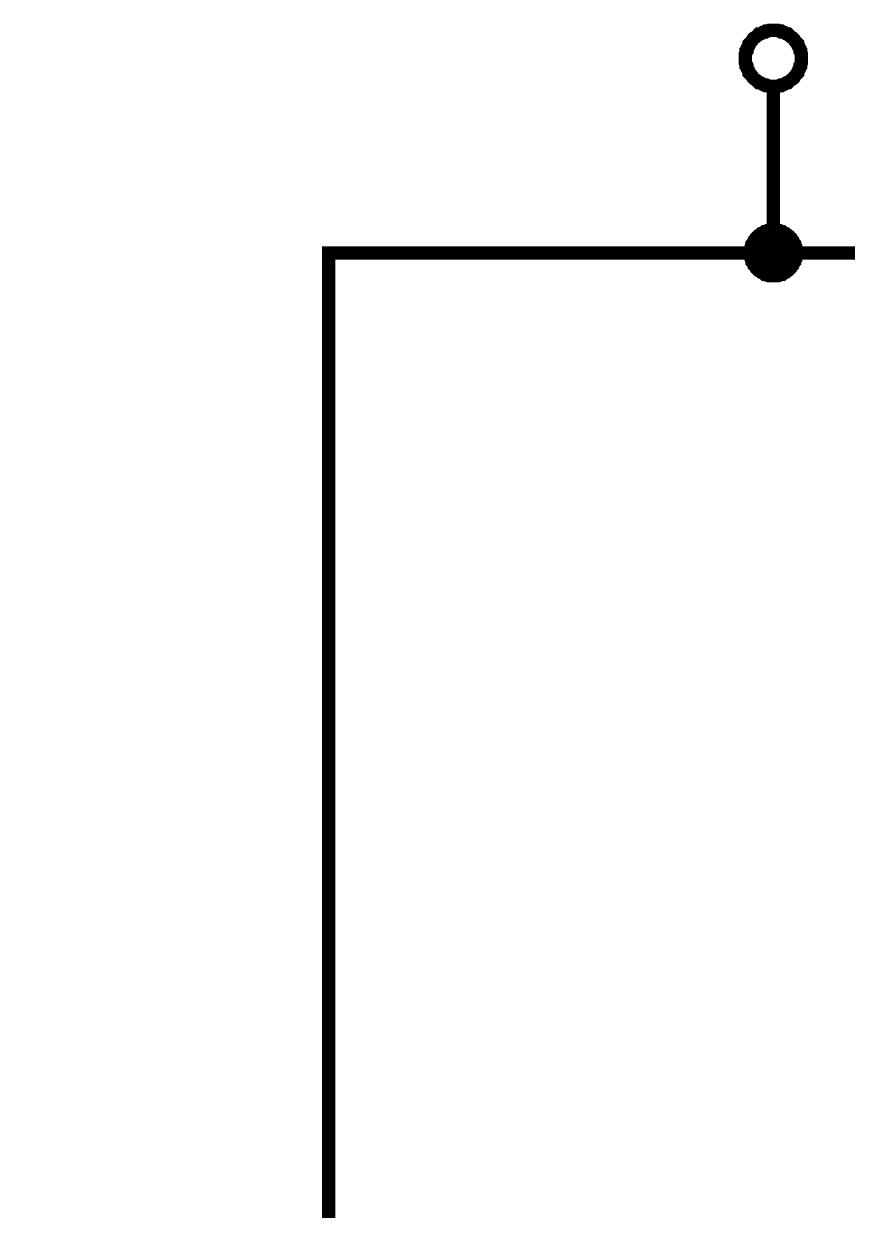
# Model space of a CAD drawing. Header units: millimetres. Extents: x -2024 to 917, y -725 to 13.
# Drawn here: x -1808.32 to -1789.81, y -255.68 to -229.01 of the extents above; entities that cross this region are included whole.
import ezdxf

# ---------------------------------------------------------------- set-up
doc = ezdxf.new("R2010")
doc.units = ezdxf.units.MM

msp = doc.modelspace()

# ---------------------------------------------------------------- linework, layer by layer
at = {"color": 7}
for points, const_width in [([(-1792.101, -229.794), (-1792.101, -229.761), (-1792.101, -229.728), (-1792.101, -229.694), (-1792.084, -229.661), (-1792.084, -229.628), (-1792.067, -229.612), (-1792.067, -229.579), (-1792.051, -229.545), (-1792.034, -229.529), (-1792.018, -229.496), (-1792.018, -229.463), (-1792.001, -229.446), (-1791.968, -229.413), (-1791.952, -229.396), (-1791.935, -229.363), (-1791.919, -229.347), (-1791.902, -229.33), (-1791.869, -229.314), (-1791.852, -229.297), (-1791.819, -229.264), (-1791.803, -229.247), (-1791.77, -229.247), (-1791.736, -229.231), (-1791.72, -229.214), (-1791.687, -229.198), (-1791.654, -229.198), (-1791.637, -229.181), (-1791.604, -229.181), (-1791.571, -229.165), (-1791.538, -229.165), (-1791.505, -229.165), (-1791.472, -229.165)], 0.3), ([(-1791.472, -229.165), (-1791.505, -229.165), (-1791.538, -229.165), (-1791.571, -229.165), (-1791.604, -229.181), (-1791.637, -229.181), (-1791.654, -229.198), (-1791.687, -229.198), (-1791.72, -229.214), (-1791.736, -229.231), (-1791.77, -229.247), (-1791.803, -229.247), (-1791.819, -229.264), (-1791.852, -229.297), (-1791.869, -229.314), (-1791.902, -229.33), (-1791.919, -229.347), (-1791.935, -229.363), (-1791.952, -229.396), (-1791.968, -229.413), (-1792.001, -229.446), (-1792.018, -229.463), (-1792.018, -229.496), (-1792.034, -229.529), (-1792.051, -229.545), (-1792.067, -229.579), (-1792.067, -229.612), (-1792.084, -229.628), (-1792.084, -229.661), (-1792.101, -229.694), (-1792.101, -229.728), (-1792.101, -229.761), (-1792.101, -229.794)], 0.3), ([(-1791.472, -229.165), (-1791.472, -229.165)], 0.3), ([(-1791.472, -229.165), (-1791.439, -229.165), (-1791.405, -229.165), (-1791.372, -229.165), (-1791.339, -229.181), (-1791.306, -229.181), (-1791.29, -229.198), (-1791.256, -229.198), (-1791.223, -229.214), (-1791.207, -229.231), (-1791.174, -229.247), (-1791.141, -229.247), (-1791.124, -229.264), (-1791.091, -229.297), (-1791.074, -229.314), (-1791.041, -229.33), (-1791.025, -229.347), (-1791.008, -229.363), (-1790.992, -229.396), (-1790.975, -229.413), (-1790.942, -229.446), (-1790.925, -229.463), (-1790.925, -229.496), (-1790.909, -229.529), (-1790.892, -229.545), (-1790.876, -229.579), (-1790.876, -229.612), (-1790.859, -229.628), (-1790.859, -229.661), (-1790.843, -229.694), (-1790.843, -229.728), (-1790.843, -229.761), (-1790.843, -229.794)], 0.3), ([(-1790.843, -229.794), (-1790.843, -229.761), (-1790.843, -229.728), (-1790.843, -229.694), (-1790.859, -229.661), (-1790.859, -229.628), (-1790.876, -229.612), (-1790.876, -229.579), (-1790.892, -229.545), (-1790.909, -229.529), (-1790.925, -229.496), (-1790.925, -229.463), (-1790.942, -229.446), (-1790.975, -229.413), (-1790.992, -229.396), (-1791.008, -229.363), (-1791.025, -229.347), (-1791.041, -229.33), (-1791.074, -229.314), (-1791.091, -229.297), (-1791.124, -229.264), (-1791.141, -229.247), (-1791.174, -229.247), (-1791.207, -229.231), (-1791.223, -229.214), (-1791.256, -229.198), (-1791.29, -229.198), (-1791.306, -229.181), (-1791.339, -229.181), (-1791.372, -229.165), (-1791.405, -229.165), (-1791.439, -229.165), (-1791.472, -229.165)], 0.3), ([(-1791.472, -230.423), (-1791.505, -230.423), (-1791.538, -230.423), (-1791.571, -230.423), (-1791.604, -230.406), (-1791.637, -230.406), (-1791.654, -230.39), (-1791.687, -230.39), (-1791.72, -230.373), (-1791.736, -230.357), (-1791.77, -230.34), (-1791.803, -230.34), (-1791.819, -230.324), (-1791.852, -230.291), (-1791.869, -230.274), (-1791.902, -230.257), (-1791.919, -230.241), (-1791.935, -230.224), (-1791.952, -230.191), (-1791.968, -230.175), (-1792.001, -230.142), (-1792.018, -230.125), (-1792.018, -230.092), (-1792.034, -230.059), (-1792.051, -230.042), (-1792.067, -230.009), (-1792.067, -229.976), (-1792.084, -229.959), (-1792.084, -229.926), (-1792.101, -229.893), (-1792.101, -229.86), (-1792.101, -229.827), (-1792.101, -229.794)], 0.3), ([(-1792.101, -229.794), (-1792.101, -229.794)], 0.3), ([(-1792.101, -229.794), (-1792.101, -229.827), (-1792.101, -229.86), (-1792.101, -229.893), (-1792.084, -229.926), (-1792.084, -229.959), (-1792.067, -229.976), (-1792.067, -230.009), (-1792.051, -230.042), (-1792.034, -230.059), (-1792.018, -230.092), (-1792.018, -230.125), (-1792.001, -230.142), (-1791.968, -230.175), (-1791.952, -230.191), (-1791.935, -230.224), (-1791.919, -230.241), (-1791.902, -230.257), (-1791.869, -230.274), (-1791.852, -230.291), (-1791.819, -230.324), (-1791.803, -230.34), (-1791.77, -230.34), (-1791.736, -230.357), (-1791.72, -230.373), (-1791.687, -230.39), (-1791.654, -230.39), (-1791.637, -230.406), (-1791.604, -230.406), (-1791.571, -230.423), (-1791.538, -230.423), (-1791.505, -230.423), (-1791.472, -230.423)], 0.3), ([(-1790.843, -229.794), (-1790.843, -229.827), (-1790.843, -229.86), (-1790.843, -229.893), (-1790.859, -229.926), (-1790.859, -229.959), (-1790.876, -229.976), (-1790.876, -230.009), (-1790.892, -230.042), (-1790.909, -230.059), (-1790.925, -230.092), (-1790.925, -230.125), (-1790.942, -230.142), (-1790.975, -230.175), (-1790.992, -230.191), (-1791.008, -230.224), (-1791.025, -230.241), (-1791.041, -230.257), (-1791.074, -230.274), (-1791.091, -230.291), (-1791.124, -230.324), (-1791.141, -230.34), (-1791.174, -230.34), (-1791.207, -230.357), (-1791.223, -230.373), (-1791.256, -230.39), (-1791.29, -230.39), (-1791.306, -230.406), (-1791.339, -230.406), (-1791.372, -230.423), (-1791.405, -230.423), (-1791.439, -230.423), (-1791.472, -230.423)], 0.3), ([(-1791.472, -230.423), (-1791.439, -230.423), (-1791.405, -230.423), (-1791.372, -230.423), (-1791.339, -230.406), (-1791.306, -230.406), (-1791.29, -230.39), (-1791.256, -230.39), (-1791.223, -230.373), (-1791.207, -230.357), (-1791.174, -230.34), (-1791.141, -230.34), (-1791.124, -230.324), (-1791.091, -230.291), (-1791.074, -230.274), (-1791.041, -230.257), (-1791.025, -230.241), (-1791.008, -230.224), (-1790.992, -230.191), (-1790.975, -230.175), (-1790.942, -230.142), (-1790.925, -230.125), (-1790.925, -230.092), (-1790.909, -230.059), (-1790.892, -230.042), (-1790.876, -230.009), (-1790.876, -229.976), (-1790.859, -229.959), (-1790.859, -229.926), (-1790.843, -229.893), (-1790.843, -229.86), (-1790.843, -229.827), (-1790.843, -229.794)], 0.3), ([(-1790.843, -229.794), (-1790.843, -229.794), (-1790.843, -229.794), (-1790.843, -229.794), (-1790.843, -229.794), (-1790.843, -229.794), (-1790.843, -229.794), (-1790.843, -229.794), (-1790.843, -229.794), (-1790.843, -229.794), (-1790.843, -229.794), (-1790.843, -229.794), (-1790.843, -229.794), (-1790.843, -229.794), (-1790.843, -229.794), (-1790.843, -229.794), (-1790.843, -229.794), (-1790.843, -229.794), (-1790.843, -229.794), (-1790.843, -229.794), (-1790.843, -229.794), (-1790.843, -229.794), (-1790.843, -229.794), (-1790.843, -229.794), (-1790.843, -229.794), (-1790.843, -229.794), (-1790.843, -229.794), (-1790.843, -229.794), (-1790.843, -229.794), (-1790.843, -229.794), (-1790.843, -229.794), (-1790.843, -229.794), (-1790.843, -229.794)], 0.3), ([(-1790.843, -229.794), (-1790.843, -229.794)], 0.3), ([(-1791.472, -230.423), (-1791.472, -231.665)], 0.3), ([(-1791.472, -230.423), (-1791.472, -230.423)], 0.3), ([(-1791.472, -234.165), (-1791.472, -231.665)], 0.3), ([(-1791.985, -234.165), (-1791.985, -234.132), (-1791.985, -234.116), (-1791.985, -234.083), (-1791.968, -234.066), (-1791.968, -234.033), (-1791.968, -234.016), (-1791.952, -233.983), (-1791.952, -233.967), (-1791.935, -233.95), (-1791.919, -233.917), (-1791.902, -233.9), (-1791.902, -233.884), (-1791.885, -233.867), (-1791.869, -233.834), (-1791.852, -233.818), (-1791.836, -233.801), (-1791.819, -233.784), (-1791.803, -233.768), (-1791.77, -233.751), (-1791.753, -233.735), (-1791.736, -233.735), (-1791.72, -233.718), (-1791.687, -233.702), (-1791.67, -233.685), (-1791.654, -233.685), (-1791.621, -233.669), (-1791.604, -233.669), (-1791.571, -233.669), (-1791.554, -233.652), (-1791.521, -233.652), (-1791.505, -233.652), (-1791.472, -233.652)], 0.3), ([(-1791.985, -234.165), (-1791.985, -234.132), (-1791.985, -234.116), (-1791.985, -234.083), (-1791.968, -234.066), (-1791.968, -234.033), (-1791.968, -234.016), (-1791.952, -233.983), (-1791.952, -233.967), (-1791.935, -233.95), (-1791.919, -233.917), (-1791.902, -233.9), (-1791.902, -233.884), (-1791.885, -233.867), (-1791.869, -233.834), (-1791.852, -233.818), (-1791.836, -233.801), (-1791.819, -233.784), (-1791.803, -233.768), (-1791.77, -233.751), (-1791.753, -233.735), (-1791.736, -233.735), (-1791.72, -233.718), (-1791.687, -233.702), (-1791.67, -233.685), (-1791.654, -233.685), (-1791.621, -233.669), (-1791.604, -233.669), (-1791.571, -233.669), (-1791.554, -233.652), (-1791.521, -233.652), (-1791.505, -233.652), (-1791.472, -233.652)], 0.3), ([(-1791.985, -234.165), (-1791.985, -234.132), (-1791.985, -234.116), (-1791.985, -234.083), (-1791.968, -234.066), (-1791.968, -234.033), (-1791.968, -234.016), (-1791.952, -233.983), (-1791.952, -233.967), (-1791.935, -233.95), (-1791.919, -233.917), (-1791.902, -233.9), (-1791.902, -233.884), (-1791.885, -233.867), (-1791.869, -233.834), (-1791.852, -233.818), (-1791.836, -233.801), (-1791.819, -233.784), (-1791.803, -233.768), (-1791.77, -233.751), (-1791.753, -233.735), (-1791.736, -233.735), (-1791.72, -233.718), (-1791.687, -233.702), (-1791.67, -233.685), (-1791.654, -233.685), (-1791.621, -233.669), (-1791.604, -233.669), (-1791.571, -233.669), (-1791.554, -233.652), (-1791.521, -233.652), (-1791.505, -233.652), (-1791.472, -233.652)], 0.3), ([(-1791.985, -234.165), (-1791.985, -234.132), (-1791.985, -234.116), (-1791.985, -234.083), (-1791.968, -234.066), (-1791.968, -234.033), (-1791.968, -234.016), (-1791.952, -233.983), (-1791.952, -233.967), (-1791.935, -233.95), (-1791.919, -233.917), (-1791.902, -233.9), (-1791.902, -233.884), (-1791.885, -233.867), (-1791.869, -233.834), (-1791.852, -233.818), (-1791.836, -233.801), (-1791.819, -233.784), (-1791.803, -233.768), (-1791.77, -233.751), (-1791.753, -233.735), (-1791.736, -233.735), (-1791.72, -233.718), (-1791.687, -233.702), (-1791.67, -233.685), (-1791.654, -233.685), (-1791.621, -233.669), (-1791.604, -233.669), (-1791.571, -233.669), (-1791.554, -233.652), (-1791.521, -233.652), (-1791.505, -233.652), (-1791.472, -233.652)], 0.3), ([(-1791.472, -233.652), (-1791.472, -233.652)], 0.3), ([(-1791.472, -233.652), (-1791.439, -233.652), (-1791.422, -233.652), (-1791.389, -233.652), (-1791.372, -233.669), (-1791.339, -233.669), (-1791.323, -233.669), (-1791.29, -233.685), (-1791.273, -233.685), (-1791.256, -233.702), (-1791.223, -233.718), (-1791.207, -233.735), (-1791.19, -233.735), (-1791.174, -233.751), (-1791.141, -233.768), (-1791.124, -233.784), (-1791.108, -233.801), (-1791.091, -233.818), (-1791.074, -233.834), (-1791.058, -233.867), (-1791.041, -233.884), (-1791.041, -233.9), (-1791.025, -233.917), (-1791.008, -233.95), (-1790.992, -233.967), (-1790.992, -233.983), (-1790.975, -234.016), (-1790.975, -234.033), (-1790.975, -234.066), (-1790.959, -234.083), (-1790.959, -234.116), (-1790.959, -234.132), (-1790.959, -234.165)], 0.3), ([(-1791.472, -233.652), (-1791.472, -233.652)], 0.3), ([(-1791.472, -233.652), (-1791.439, -233.652), (-1791.422, -233.652), (-1791.389, -233.652), (-1791.372, -233.669), (-1791.339, -233.669), (-1791.323, -233.669), (-1791.29, -233.685), (-1791.273, -233.685), (-1791.256, -233.702), (-1791.223, -233.718), (-1791.207, -233.735), (-1791.19, -233.735), (-1791.174, -233.751), (-1791.141, -233.768), (-1791.124, -233.784), (-1791.108, -233.801), (-1791.091, -233.818), (-1791.074, -233.834), (-1791.058, -233.867), (-1791.041, -233.884), (-1791.041, -233.9), (-1791.025, -233.917), (-1791.008, -233.95), (-1790.992, -233.967), (-1790.992, -233.983), (-1790.975, -234.016), (-1790.975, -234.033), (-1790.975, -234.066), (-1790.959, -234.083), (-1790.959, -234.116), (-1790.959, -234.132), (-1790.959, -234.165)], 0.3), ([(-1791.472, -233.652), (-1791.472, -233.652)], 0.3), ([(-1791.472, -233.652), (-1791.439, -233.652), (-1791.422, -233.652), (-1791.389, -233.652), (-1791.372, -233.669), (-1791.339, -233.669), (-1791.323, -233.669), (-1791.29, -233.685), (-1791.273, -233.685), (-1791.256, -233.702), (-1791.223, -233.718), (-1791.207, -233.735), (-1791.19, -233.735), (-1791.174, -233.751), (-1791.141, -233.768), (-1791.124, -233.784), (-1791.108, -233.801), (-1791.091, -233.818), (-1791.074, -233.834), (-1791.058, -233.867), (-1791.041, -233.884), (-1791.041, -233.9), (-1791.025, -233.917), (-1791.008, -233.95), (-1790.992, -233.967), (-1790.992, -233.983), (-1790.975, -234.016), (-1790.975, -234.033), (-1790.975, -234.066), (-1790.959, -234.083), (-1790.959, -234.116), (-1790.959, -234.132), (-1790.959, -234.165)], 0.3), ([(-1791.472, -233.652), (-1791.472, -233.652)], 0.3), ([(-1791.472, -233.652), (-1791.439, -233.652), (-1791.422, -233.652), (-1791.389, -233.652), (-1791.372, -233.669), (-1791.339, -233.669), (-1791.323, -233.669), (-1791.29, -233.685), (-1791.273, -233.685), (-1791.256, -233.702), (-1791.223, -233.718), (-1791.207, -233.735), (-1791.19, -233.735), (-1791.174, -233.751), (-1791.141, -233.768), (-1791.124, -233.784), (-1791.108, -233.801), (-1791.091, -233.818), (-1791.074, -233.834), (-1791.058, -233.867), (-1791.041, -233.884), (-1791.041, -233.9), (-1791.025, -233.917), (-1791.008, -233.95), (-1790.992, -233.967), (-1790.992, -233.983), (-1790.975, -234.016), (-1790.975, -234.033), (-1790.975, -234.066), (-1790.959, -234.083), (-1790.959, -234.116), (-1790.959, -234.132), (-1790.959, -234.165)], 0.3), ([(-1791.985, -234.165), (-1791.985, -234.132), (-1791.985, -234.116), (-1791.985, -234.083), (-1791.968, -234.066), (-1791.968, -234.033), (-1791.968, -234.016), (-1791.952, -233.983), (-1791.952, -233.967), (-1791.935, -233.95), (-1791.919, -233.917), (-1791.902, -233.9), (-1791.902, -233.884), (-1791.885, -233.867), (-1791.869, -233.834), (-1791.852, -233.818), (-1791.836, -233.801), (-1791.819, -233.784), (-1791.803, -233.768), (-1791.77, -233.751), (-1791.753, -233.735), (-1791.736, -233.735), (-1791.72, -233.718), (-1791.687, -233.702), (-1791.67, -233.685), (-1791.654, -233.685), (-1791.621, -233.669), (-1791.604, -233.669), (-1791.571, -233.669), (-1791.554, -233.652), (-1791.521, -233.652), (-1791.505, -233.652), (-1791.472, -233.652)], 0.0991), ([(-1791.985, -234.165), (-1791.985, -234.132), (-1791.985, -234.116), (-1791.985, -234.083), (-1791.968, -234.066), (-1791.968, -234.033), (-1791.968, -234.016), (-1791.952, -233.983), (-1791.952, -233.967), (-1791.935, -233.95), (-1791.919, -233.917), (-1791.902, -233.9), (-1791.902, -233.884), (-1791.885, -233.867), (-1791.869, -233.834), (-1791.852, -233.818), (-1791.836, -233.801), (-1791.819, -233.784), (-1791.803, -233.768), (-1791.77, -233.751), (-1791.753, -233.735), (-1791.736, -233.735), (-1791.72, -233.718), (-1791.687, -233.702), (-1791.67, -233.685), (-1791.654, -233.685), (-1791.621, -233.669), (-1791.604, -233.669), (-1791.571, -233.669), (-1791.554, -233.652), (-1791.521, -233.652), (-1791.505, -233.652), (-1791.472, -233.652)], 0.0991), ([(-1791.985, -234.165), (-1791.985, -234.132), (-1791.985, -234.116), (-1791.985, -234.083), (-1791.968, -234.066), (-1791.968, -234.033), (-1791.968, -234.016), (-1791.952, -233.983), (-1791.952, -233.967), (-1791.935, -233.95), (-1791.919, -233.917), (-1791.902, -233.9), (-1791.902, -233.884), (-1791.885, -233.867), (-1791.869, -233.834), (-1791.852, -233.818), (-1791.836, -233.801), (-1791.819, -233.784), (-1791.803, -233.768), (-1791.77, -233.751), (-1791.753, -233.735), (-1791.736, -233.735), (-1791.72, -233.718), (-1791.687, -233.702), (-1791.67, -233.685), (-1791.654, -233.685), (-1791.621, -233.669), (-1791.604, -233.669), (-1791.571, -233.669), (-1791.554, -233.652), (-1791.521, -233.652), (-1791.505, -233.652), (-1791.472, -233.652)], 0.0991), ([(-1791.985, -234.165), (-1791.985, -234.132), (-1791.985, -234.116), (-1791.985, -234.083), (-1791.968, -234.066), (-1791.968, -234.033), (-1791.968, -234.016), (-1791.952, -233.983), (-1791.952, -233.967), (-1791.935, -233.95), (-1791.919, -233.917), (-1791.902, -233.9), (-1791.902, -233.884), (-1791.885, -233.867), (-1791.869, -233.834), (-1791.852, -233.818), (-1791.836, -233.801), (-1791.819, -233.784), (-1791.803, -233.768), (-1791.77, -233.751), (-1791.753, -233.735), (-1791.736, -233.735), (-1791.72, -233.718), (-1791.687, -233.702), (-1791.67, -233.685), (-1791.654, -233.685), (-1791.621, -233.669), (-1791.604, -233.669), (-1791.571, -233.669), (-1791.554, -233.652), (-1791.521, -233.652), (-1791.505, -233.652), (-1791.472, -233.652)], 0.0991), ([(-1791.472, -233.652), (-1791.472, -233.652)], 0.0991), ([(-1791.472, -233.652), (-1791.439, -233.652), (-1791.422, -233.652), (-1791.389, -233.652), (-1791.372, -233.669), (-1791.339, -233.669), (-1791.323, -233.669), (-1791.29, -233.685), (-1791.273, -233.685), (-1791.256, -233.702), (-1791.223, -233.718), (-1791.207, -233.735), (-1791.19, -233.735), (-1791.174, -233.751), (-1791.141, -233.768), (-1791.124, -233.784), (-1791.108, -233.801), (-1791.091, -233.818), (-1791.074, -233.834), (-1791.058, -233.867), (-1791.041, -233.884), (-1791.041, -233.9), (-1791.025, -233.917), (-1791.008, -233.95), (-1790.992, -233.967), (-1790.992, -233.983), (-1790.975, -234.016), (-1790.975, -234.033), (-1790.975, -234.066), (-1790.959, -234.083), (-1790.959, -234.116), (-1790.959, -234.132), (-1790.959, -234.165)], 0.0991), ([(-1791.472, -233.652), (-1791.472, -233.652)], 0.0991), ([(-1791.472, -233.652), (-1791.439, -233.652), (-1791.422, -233.652), (-1791.389, -233.652), (-1791.372, -233.669), (-1791.339, -233.669), (-1791.323, -233.669), (-1791.29, -233.685), (-1791.273, -233.685), (-1791.256, -233.702), (-1791.223, -233.718), (-1791.207, -233.735), (-1791.19, -233.735), (-1791.174, -233.751), (-1791.141, -233.768), (-1791.124, -233.784), (-1791.108, -233.801), (-1791.091, -233.818), (-1791.074, -233.834), (-1791.058, -233.867), (-1791.041, -233.884), (-1791.041, -233.9), (-1791.025, -233.917), (-1791.008, -233.95), (-1790.992, -233.967), (-1790.992, -233.983), (-1790.975, -234.016), (-1790.975, -234.033), (-1790.975, -234.066), (-1790.959, -234.083), (-1790.959, -234.116), (-1790.959, -234.132), (-1790.959, -234.165)], 0.0991), ([(-1791.472, -233.652), (-1791.472, -233.652)], 0.0991), ([(-1791.472, -233.652), (-1791.439, -233.652), (-1791.422, -233.652), (-1791.389, -233.652), (-1791.372, -233.669), (-1791.339, -233.669), (-1791.323, -233.669), (-1791.29, -233.685), (-1791.273, -233.685), (-1791.256, -233.702), (-1791.223, -233.718), (-1791.207, -233.735), (-1791.19, -233.735), (-1791.174, -233.751), (-1791.141, -233.768), (-1791.124, -233.784), (-1791.108, -233.801), (-1791.091, -233.818), (-1791.074, -233.834), (-1791.058, -233.867), (-1791.041, -233.884), (-1791.041, -233.9), (-1791.025, -233.917), (-1791.008, -233.95), (-1790.992, -233.967), (-1790.992, -233.983), (-1790.975, -234.016), (-1790.975, -234.033), (-1790.975, -234.066), (-1790.959, -234.083), (-1790.959, -234.116), (-1790.959, -234.132), (-1790.959, -234.165)], 0.0991), ([(-1791.472, -233.652), (-1791.472, -233.652)], 0.0991), ([(-1791.472, -233.652), (-1791.439, -233.652), (-1791.422, -233.652), (-1791.389, -233.652), (-1791.372, -233.669), (-1791.339, -233.669), (-1791.323, -233.669), (-1791.29, -233.685), (-1791.273, -233.685), (-1791.256, -233.702), (-1791.223, -233.718), (-1791.207, -233.735), (-1791.19, -233.735), (-1791.174, -233.751), (-1791.141, -233.768), (-1791.124, -233.784), (-1791.108, -233.801), (-1791.091, -233.818), (-1791.074, -233.834), (-1791.058, -233.867), (-1791.041, -233.884), (-1791.041, -233.9), (-1791.025, -233.917), (-1791.008, -233.95), (-1790.992, -233.967), (-1790.992, -233.983), (-1790.975, -234.016), (-1790.975, -234.033), (-1790.975, -234.066), (-1790.959, -234.083), (-1790.959, -234.116), (-1790.959, -234.132), (-1790.959, -234.165)], 0.0991), ([(-1826.461, -319.162), (-1801.468, -319.162), (-1801.468, -234.165), (-1791.472, -234.165), (-1751.484, -234.165)], 0.3), ([(-1791.472, -234.679), (-1791.505, -234.679), (-1791.521, -234.679), (-1791.554, -234.679), (-1791.571, -234.662), (-1791.604, -234.662), (-1791.621, -234.662), (-1791.654, -234.646), (-1791.67, -234.646), (-1791.687, -234.629), (-1791.72, -234.612), (-1791.736, -234.596), (-1791.753, -234.596), (-1791.77, -234.579), (-1791.803, -234.563), (-1791.819, -234.546), (-1791.836, -234.53), (-1791.852, -234.513), (-1791.869, -234.496), (-1791.885, -234.463), (-1791.902, -234.447), (-1791.902, -234.43), (-1791.919, -234.414), (-1791.935, -234.381), (-1791.952, -234.364), (-1791.952, -234.347), (-1791.968, -234.314), (-1791.968, -234.298), (-1791.968, -234.265), (-1791.985, -234.248), (-1791.985, -234.215), (-1791.985, -234.198), (-1791.985, -234.165)], 0.3), ([(-1791.985, -234.165), (-1791.985, -234.165)], 0.3), ([(-1791.472, -234.679), (-1791.505, -234.679), (-1791.521, -234.679), (-1791.554, -234.679), (-1791.571, -234.662), (-1791.604, -234.662), (-1791.621, -234.662), (-1791.654, -234.646), (-1791.67, -234.646), (-1791.687, -234.629), (-1791.72, -234.612), (-1791.736, -234.596), (-1791.753, -234.596), (-1791.77, -234.579), (-1791.803, -234.563), (-1791.819, -234.546), (-1791.836, -234.53), (-1791.852, -234.513), (-1791.869, -234.496), (-1791.885, -234.463), (-1791.902, -234.447), (-1791.902, -234.43), (-1791.919, -234.414), (-1791.935, -234.381), (-1791.952, -234.364), (-1791.952, -234.347), (-1791.968, -234.314), (-1791.968, -234.298), (-1791.968, -234.265), (-1791.985, -234.248), (-1791.985, -234.215), (-1791.985, -234.198), (-1791.985, -234.165)], 0.3), ([(-1791.985, -234.165), (-1791.985, -234.165)], 0.3), ([(-1791.472, -234.679), (-1791.505, -234.679), (-1791.521, -234.679), (-1791.554, -234.679), (-1791.571, -234.662), (-1791.604, -234.662), (-1791.621, -234.662), (-1791.654, -234.646), (-1791.67, -234.646), (-1791.687, -234.629), (-1791.72, -234.612), (-1791.736, -234.596), (-1791.753, -234.596), (-1791.77, -234.579), (-1791.803, -234.563), (-1791.819, -234.546), (-1791.836, -234.53), (-1791.852, -234.513), (-1791.869, -234.496), (-1791.885, -234.463), (-1791.902, -234.447), (-1791.902, -234.43), (-1791.919, -234.414), (-1791.935, -234.381), (-1791.952, -234.364), (-1791.952, -234.347), (-1791.968, -234.314), (-1791.968, -234.298), (-1791.968, -234.265), (-1791.985, -234.248), (-1791.985, -234.215), (-1791.985, -234.198), (-1791.985, -234.165)], 0.3), ([(-1791.985, -234.165), (-1791.985, -234.165)], 0.3), ([(-1791.472, -234.679), (-1791.505, -234.679), (-1791.521, -234.679), (-1791.554, -234.679), (-1791.571, -234.662), (-1791.604, -234.662), (-1791.621, -234.662), (-1791.654, -234.646), (-1791.67, -234.646), (-1791.687, -234.629), (-1791.72, -234.612), (-1791.736, -234.596), (-1791.753, -234.596), (-1791.77, -234.579), (-1791.803, -234.563), (-1791.819, -234.546), (-1791.836, -234.53), (-1791.852, -234.513), (-1791.869, -234.496), (-1791.885, -234.463), (-1791.902, -234.447), (-1791.902, -234.43), (-1791.919, -234.414), (-1791.935, -234.381), (-1791.952, -234.364), (-1791.952, -234.347), (-1791.968, -234.314), (-1791.968, -234.298), (-1791.968, -234.265), (-1791.985, -234.248), (-1791.985, -234.215), (-1791.985, -234.198), (-1791.985, -234.165)], 0.3), ([(-1791.985, -234.165), (-1791.985, -234.165)], 0.3), ([(-1791.472, -234.679), (-1791.505, -234.679), (-1791.521, -234.679), (-1791.554, -234.679), (-1791.571, -234.662), (-1791.604, -234.662), (-1791.621, -234.662), (-1791.654, -234.646), (-1791.67, -234.646), (-1791.687, -234.629), (-1791.72, -234.612), (-1791.736, -234.596), (-1791.753, -234.596), (-1791.77, -234.579), (-1791.803, -234.563), (-1791.819, -234.546), (-1791.836, -234.53), (-1791.852, -234.513), (-1791.869, -234.496), (-1791.885, -234.463), (-1791.902, -234.447), (-1791.902, -234.43), (-1791.919, -234.414), (-1791.935, -234.381), (-1791.952, -234.364), (-1791.952, -234.347), (-1791.968, -234.314), (-1791.968, -234.298), (-1791.968, -234.265), (-1791.985, -234.248), (-1791.985, -234.215), (-1791.985, -234.198), (-1791.985, -234.165)], 0.0991), ([(-1791.985, -234.165), (-1791.985, -234.165)], 0.0991), ([(-1791.472, -234.679), (-1791.505, -234.679), (-1791.521, -234.679), (-1791.554, -234.679), (-1791.571, -234.662), (-1791.604, -234.662), (-1791.621, -234.662), (-1791.654, -234.646), (-1791.67, -234.646), (-1791.687, -234.629), (-1791.72, -234.612), (-1791.736, -234.596), (-1791.753, -234.596), (-1791.77, -234.579), (-1791.803, -234.563), (-1791.819, -234.546), (-1791.836, -234.53), (-1791.852, -234.513), (-1791.869, -234.496), (-1791.885, -234.463), (-1791.902, -234.447), (-1791.902, -234.43), (-1791.919, -234.414), (-1791.935, -234.381), (-1791.952, -234.364), (-1791.952, -234.347), (-1791.968, -234.314), (-1791.968, -234.298), (-1791.968, -234.265), (-1791.985, -234.248), (-1791.985, -234.215), (-1791.985, -234.198), (-1791.985, -234.165)], 0.0991), ([(-1791.985, -234.165), (-1791.985, -234.165)], 0.0991), ([(-1791.472, -234.679), (-1791.505, -234.679), (-1791.521, -234.679), (-1791.554, -234.679), (-1791.571, -234.662), (-1791.604, -234.662), (-1791.621, -234.662), (-1791.654, -234.646), (-1791.67, -234.646), (-1791.687, -234.629), (-1791.72, -234.612), (-1791.736, -234.596), (-1791.753, -234.596), (-1791.77, -234.579), (-1791.803, -234.563), (-1791.819, -234.546), (-1791.836, -234.53), (-1791.852, -234.513), (-1791.869, -234.496), (-1791.885, -234.463), (-1791.902, -234.447), (-1791.902, -234.43), (-1791.919, -234.414), (-1791.935, -234.381), (-1791.952, -234.364), (-1791.952, -234.347), (-1791.968, -234.314), (-1791.968, -234.298), (-1791.968, -234.265), (-1791.985, -234.248), (-1791.985, -234.215), (-1791.985, -234.198), (-1791.985, -234.165)], 0.0991), ([(-1791.985, -234.165), (-1791.985, -234.165)], 0.0991), ([(-1791.472, -234.679), (-1791.505, -234.679), (-1791.521, -234.679), (-1791.554, -234.679), (-1791.571, -234.662), (-1791.604, -234.662), (-1791.621, -234.662), (-1791.654, -234.646), (-1791.67, -234.646), (-1791.687, -234.629), (-1791.72, -234.612), (-1791.736, -234.596), (-1791.753, -234.596), (-1791.77, -234.579), (-1791.803, -234.563), (-1791.819, -234.546), (-1791.836, -234.53), (-1791.852, -234.513), (-1791.869, -234.496), (-1791.885, -234.463), (-1791.902, -234.447), (-1791.902, -234.43), (-1791.919, -234.414), (-1791.935, -234.381), (-1791.952, -234.364), (-1791.952, -234.347), (-1791.968, -234.314), (-1791.968, -234.298), (-1791.968, -234.265), (-1791.985, -234.248), (-1791.985, -234.215), (-1791.985, -234.198), (-1791.985, -234.165)], 0.0991), ([(-1791.985, -234.165), (-1791.985, -234.165)], 0.0991), ([(-1790.959, -234.165), (-1790.959, -234.198), (-1790.959, -234.215), (-1790.959, -234.248), (-1790.975, -234.265), (-1790.975, -234.298), (-1790.975, -234.314), (-1790.992, -234.347), (-1790.992, -234.364), (-1791.008, -234.381), (-1791.025, -234.414), (-1791.041, -234.43), (-1791.041, -234.447), (-1791.058, -234.463), (-1791.074, -234.496), (-1791.091, -234.513), (-1791.108, -234.53), (-1791.124, -234.546), (-1791.141, -234.563), (-1791.174, -234.579), (-1791.19, -234.596), (-1791.207, -234.596), (-1791.223, -234.612), (-1791.256, -234.629), (-1791.273, -234.646), (-1791.29, -234.646), (-1791.323, -234.662), (-1791.339, -234.662), (-1791.372, -234.662), (-1791.389, -234.679), (-1791.422, -234.679), (-1791.439, -234.679), (-1791.472, -234.679)], 0.3), ([(-1790.959, -234.165), (-1790.959, -234.198), (-1790.959, -234.215), (-1790.959, -234.248), (-1790.975, -234.265), (-1790.975, -234.298), (-1790.975, -234.314), (-1790.992, -234.347), (-1790.992, -234.364), (-1791.008, -234.381), (-1791.025, -234.414), (-1791.041, -234.43), (-1791.041, -234.447), (-1791.058, -234.463), (-1791.074, -234.496), (-1791.091, -234.513), (-1791.108, -234.53), (-1791.124, -234.546), (-1791.141, -234.563), (-1791.174, -234.579), (-1791.19, -234.596), (-1791.207, -234.596), (-1791.223, -234.612), (-1791.256, -234.629), (-1791.273, -234.646), (-1791.29, -234.646), (-1791.323, -234.662), (-1791.339, -234.662), (-1791.372, -234.662), (-1791.389, -234.679), (-1791.422, -234.679), (-1791.439, -234.679), (-1791.472, -234.679)], 0.3), ([(-1790.959, -234.165), (-1790.959, -234.198), (-1790.959, -234.215), (-1790.959, -234.248), (-1790.975, -234.265), (-1790.975, -234.298), (-1790.975, -234.314), (-1790.992, -234.347), (-1790.992, -234.364), (-1791.008, -234.381), (-1791.025, -234.414), (-1791.041, -234.43), (-1791.041, -234.447), (-1791.058, -234.463), (-1791.074, -234.496), (-1791.091, -234.513), (-1791.108, -234.53), (-1791.124, -234.546), (-1791.141, -234.563), (-1791.174, -234.579), (-1791.19, -234.596), (-1791.207, -234.596), (-1791.223, -234.612), (-1791.256, -234.629), (-1791.273, -234.646), (-1791.29, -234.646), (-1791.323, -234.662), (-1791.339, -234.662), (-1791.372, -234.662), (-1791.389, -234.679), (-1791.422, -234.679), (-1791.439, -234.679), (-1791.472, -234.679)], 0.3), ([(-1790.959, -234.165), (-1790.959, -234.198), (-1790.959, -234.215), (-1790.959, -234.248), (-1790.975, -234.265), (-1790.975, -234.298), (-1790.975, -234.314), (-1790.992, -234.347), (-1790.992, -234.364), (-1791.008, -234.381), (-1791.025, -234.414), (-1791.041, -234.43), (-1791.041, -234.447), (-1791.058, -234.463), (-1791.074, -234.496), (-1791.091, -234.513), (-1791.108, -234.53), (-1791.124, -234.546), (-1791.141, -234.563), (-1791.174, -234.579), (-1791.19, -234.596), (-1791.207, -234.596), (-1791.223, -234.612), (-1791.256, -234.629), (-1791.273, -234.646), (-1791.29, -234.646), (-1791.323, -234.662), (-1791.339, -234.662), (-1791.372, -234.662), (-1791.389, -234.679), (-1791.422, -234.679), (-1791.439, -234.679), (-1791.472, -234.679)], 0.3), ([(-1790.959, -234.165), (-1790.959, -234.198), (-1790.959, -234.215), (-1790.959, -234.248), (-1790.975, -234.265), (-1790.975, -234.298), (-1790.975, -234.314), (-1790.992, -234.347), (-1790.992, -234.364), (-1791.008, -234.381), (-1791.025, -234.414), (-1791.041, -234.43), (-1791.041, -234.447), (-1791.058, -234.463), (-1791.074, -234.496), (-1791.091, -234.513), (-1791.108, -234.53), (-1791.124, -234.546), (-1791.141, -234.563), (-1791.174, -234.579), (-1791.19, -234.596), (-1791.207, -234.596), (-1791.223, -234.612), (-1791.256, -234.629), (-1791.273, -234.646), (-1791.29, -234.646), (-1791.323, -234.662), (-1791.339, -234.662), (-1791.372, -234.662), (-1791.389, -234.679), (-1791.422, -234.679), (-1791.439, -234.679), (-1791.472, -234.679)], 0.0991), ([(-1790.959, -234.165), (-1790.959, -234.198), (-1790.959, -234.215), (-1790.959, -234.248), (-1790.975, -234.265), (-1790.975, -234.298), (-1790.975, -234.314), (-1790.992, -234.347), (-1790.992, -234.364), (-1791.008, -234.381), (-1791.025, -234.414), (-1791.041, -234.43), (-1791.041, -234.447), (-1791.058, -234.463), (-1791.074, -234.496), (-1791.091, -234.513), (-1791.108, -234.53), (-1791.124, -234.546), (-1791.141, -234.563), (-1791.174, -234.579), (-1791.19, -234.596), (-1791.207, -234.596), (-1791.223, -234.612), (-1791.256, -234.629), (-1791.273, -234.646), (-1791.29, -234.646), (-1791.323, -234.662), (-1791.339, -234.662), (-1791.372, -234.662), (-1791.389, -234.679), (-1791.422, -234.679), (-1791.439, -234.679), (-1791.472, -234.679)], 0.0991), ([(-1790.959, -234.165), (-1790.959, -234.198), (-1790.959, -234.215), (-1790.959, -234.248), (-1790.975, -234.265), (-1790.975, -234.298), (-1790.975, -234.314), (-1790.992, -234.347), (-1790.992, -234.364), (-1791.008, -234.381), (-1791.025, -234.414), (-1791.041, -234.43), (-1791.041, -234.447), (-1791.058, -234.463), (-1791.074, -234.496), (-1791.091, -234.513), (-1791.108, -234.53), (-1791.124, -234.546), (-1791.141, -234.563), (-1791.174, -234.579), (-1791.19, -234.596), (-1791.207, -234.596), (-1791.223, -234.612), (-1791.256, -234.629), (-1791.273, -234.646), (-1791.29, -234.646), (-1791.323, -234.662), (-1791.339, -234.662), (-1791.372, -234.662), (-1791.389, -234.679), (-1791.422, -234.679), (-1791.439, -234.679), (-1791.472, -234.679)], 0.0991), ([(-1790.959, -234.165), (-1790.959, -234.198), (-1790.959, -234.215), (-1790.959, -234.248), (-1790.975, -234.265), (-1790.975, -234.298), (-1790.975, -234.314), (-1790.992, -234.347), (-1790.992, -234.364), (-1791.008, -234.381), (-1791.025, -234.414), (-1791.041, -234.43), (-1791.041, -234.447), (-1791.058, -234.463), (-1791.074, -234.496), (-1791.091, -234.513), (-1791.108, -234.53), (-1791.124, -234.546), (-1791.141, -234.563), (-1791.174, -234.579), (-1791.19, -234.596), (-1791.207, -234.596), (-1791.223, -234.612), (-1791.256, -234.629), (-1791.273, -234.646), (-1791.29, -234.646), (-1791.323, -234.662), (-1791.339, -234.662), (-1791.372, -234.662), (-1791.389, -234.679), (-1791.422, -234.679), (-1791.439, -234.679), (-1791.472, -234.679)], 0.0991), ([(-1790.959, -234.165), (-1790.959, -234.165), (-1790.959, -234.165), (-1790.959, -234.165), (-1790.959, -234.165), (-1790.959, -234.165), (-1790.959, -234.165), (-1790.959, -234.165), (-1790.959, -234.165), (-1790.959, -234.165), (-1790.959, -234.165), (-1790.959, -234.165), (-1790.959, -234.165), (-1790.959, -234.165), (-1790.959, -234.165), (-1790.959, -234.165), (-1790.959, -234.165), (-1790.959, -234.165), (-1790.959, -234.165), (-1790.959, -234.165), (-1790.959, -234.165), (-1790.959, -234.165), (-1790.959, -234.165), (-1790.959, -234.165), (-1790.959, -234.165), (-1790.959, -234.165), (-1790.959, -234.165), (-1790.959, -234.165), (-1790.959, -234.165), (-1790.959, -234.165), (-1790.959, -234.165), (-1790.959, -234.165), (-1790.959, -234.165)], 0.3), ([(-1790.959, -234.165), (-1790.959, -234.165)], 0.3), ([(-1790.959, -234.165), (-1790.959, -234.165), (-1790.959, -234.165), (-1790.959, -234.165), (-1790.959, -234.165), (-1790.959, -234.165), (-1790.959, -234.165), (-1790.959, -234.165), (-1790.959, -234.165), (-1790.959, -234.165), (-1790.959, -234.165), (-1790.959, -234.165), (-1790.959, -234.165), (-1790.959, -234.165), (-1790.959, -234.165), (-1790.959, -234.165), (-1790.959, -234.165), (-1790.959, -234.165), (-1790.959, -234.165), (-1790.959, -234.165), (-1790.959, -234.165), (-1790.959, -234.165), (-1790.959, -234.165), (-1790.959, -234.165), (-1790.959, -234.165), (-1790.959, -234.165), (-1790.959, -234.165), (-1790.959, -234.165), (-1790.959, -234.165), (-1790.959, -234.165), (-1790.959, -234.165), (-1790.959, -234.165), (-1790.959, -234.165)], 0.3), ([(-1790.959, -234.165), (-1790.959, -234.165)], 0.3), ([(-1790.959, -234.165), (-1790.959, -234.165), (-1790.959, -234.165), (-1790.959, -234.165), (-1790.959, -234.165), (-1790.959, -234.165), (-1790.959, -234.165), (-1790.959, -234.165), (-1790.959, -234.165), (-1790.959, -234.165), (-1790.959, -234.165), (-1790.959, -234.165), (-1790.959, -234.165), (-1790.959, -234.165), (-1790.959, -234.165), (-1790.959, -234.165), (-1790.959, -234.165), (-1790.959, -234.165), (-1790.959, -234.165), (-1790.959, -234.165), (-1790.959, -234.165), (-1790.959, -234.165), (-1790.959, -234.165), (-1790.959, -234.165), (-1790.959, -234.165), (-1790.959, -234.165), (-1790.959, -234.165), (-1790.959, -234.165), (-1790.959, -234.165), (-1790.959, -234.165), (-1790.959, -234.165), (-1790.959, -234.165), (-1790.959, -234.165)], 0.3), ([(-1790.959, -234.165), (-1790.959, -234.165)], 0.3), ([(-1790.959, -234.165), (-1790.959, -234.165), (-1790.959, -234.165), (-1790.959, -234.165), (-1790.959, -234.165), (-1790.959, -234.165), (-1790.959, -234.165), (-1790.959, -234.165), (-1790.959, -234.165), (-1790.959, -234.165), (-1790.959, -234.165), (-1790.959, -234.165), (-1790.959, -234.165), (-1790.959, -234.165), (-1790.959, -234.165), (-1790.959, -234.165), (-1790.959, -234.165), (-1790.959, -234.165), (-1790.959, -234.165), (-1790.959, -234.165), (-1790.959, -234.165), (-1790.959, -234.165), (-1790.959, -234.165), (-1790.959, -234.165), (-1790.959, -234.165), (-1790.959, -234.165), (-1790.959, -234.165), (-1790.959, -234.165), (-1790.959, -234.165), (-1790.959, -234.165), (-1790.959, -234.165), (-1790.959, -234.165), (-1790.959, -234.165)], 0.3), ([(-1790.959, -234.165), (-1790.959, -234.165)], 0.3), ([(-1790.959, -234.165), (-1790.959, -234.165), (-1790.959, -234.165), (-1790.959, -234.165), (-1790.959, -234.165), (-1790.959, -234.165), (-1790.959, -234.165), (-1790.959, -234.165), (-1790.959, -234.165), (-1790.959, -234.165), (-1790.959, -234.165), (-1790.959, -234.165), (-1790.959, -234.165), (-1790.959, -234.165), (-1790.959, -234.165), (-1790.959, -234.165), (-1790.959, -234.165), (-1790.959, -234.165), (-1790.959, -234.165), (-1790.959, -234.165), (-1790.959, -234.165), (-1790.959, -234.165), (-1790.959, -234.165), (-1790.959, -234.165), (-1790.959, -234.165), (-1790.959, -234.165), (-1790.959, -234.165), (-1790.959, -234.165), (-1790.959, -234.165), (-1790.959, -234.165), (-1790.959, -234.165), (-1790.959, -234.165), (-1790.959, -234.165)], 0.0991), ([(-1790.959, -234.165), (-1790.959, -234.165)], 0.0991), ([(-1790.959, -234.165), (-1790.959, -234.165), (-1790.959, -234.165), (-1790.959, -234.165), (-1790.959, -234.165), (-1790.959, -234.165), (-1790.959, -234.165), (-1790.959, -234.165), (-1790.959, -234.165), (-1790.959, -234.165), (-1790.959, -234.165), (-1790.959, -234.165), (-1790.959, -234.165), (-1790.959, -234.165), (-1790.959, -234.165), (-1790.959, -234.165), (-1790.959, -234.165), (-1790.959, -234.165), (-1790.959, -234.165), (-1790.959, -234.165), (-1790.959, -234.165), (-1790.959, -234.165), (-1790.959, -234.165), (-1790.959, -234.165), (-1790.959, -234.165), (-1790.959, -234.165), (-1790.959, -234.165), (-1790.959, -234.165), (-1790.959, -234.165), (-1790.959, -234.165), (-1790.959, -234.165), (-1790.959, -234.165), (-1790.959, -234.165)], 0.0991), ([(-1790.959, -234.165), (-1790.959, -234.165)], 0.0991), ([(-1790.959, -234.165), (-1790.959, -234.165), (-1790.959, -234.165), (-1790.959, -234.165), (-1790.959, -234.165), (-1790.959, -234.165), (-1790.959, -234.165), (-1790.959, -234.165), (-1790.959, -234.165), (-1790.959, -234.165), (-1790.959, -234.165), (-1790.959, -234.165), (-1790.959, -234.165), (-1790.959, -234.165), (-1790.959, -234.165), (-1790.959, -234.165), (-1790.959, -234.165), (-1790.959, -234.165), (-1790.959, -234.165), (-1790.959, -234.165), (-1790.959, -234.165), (-1790.959, -234.165), (-1790.959, -234.165), (-1790.959, -234.165), (-1790.959, -234.165), (-1790.959, -234.165), (-1790.959, -234.165), (-1790.959, -234.165), (-1790.959, -234.165), (-1790.959, -234.165), (-1790.959, -234.165), (-1790.959, -234.165), (-1790.959, -234.165)], 0.0991), ([(-1790.959, -234.165), (-1790.959, -234.165)], 0.0991), ([(-1790.959, -234.165), (-1790.959, -234.165), (-1790.959, -234.165), (-1790.959, -234.165), (-1790.959, -234.165), (-1790.959, -234.165), (-1790.959, -234.165), (-1790.959, -234.165), (-1790.959, -234.165), (-1790.959, -234.165), (-1790.959, -234.165), (-1790.959, -234.165), (-1790.959, -234.165), (-1790.959, -234.165), (-1790.959, -234.165), (-1790.959, -234.165), (-1790.959, -234.165), (-1790.959, -234.165), (-1790.959, -234.165), (-1790.959, -234.165), (-1790.959, -234.165), (-1790.959, -234.165), (-1790.959, -234.165), (-1790.959, -234.165), (-1790.959, -234.165), (-1790.959, -234.165), (-1790.959, -234.165), (-1790.959, -234.165), (-1790.959, -234.165), (-1790.959, -234.165), (-1790.959, -234.165), (-1790.959, -234.165), (-1790.959, -234.165)], 0.0991), ([(-1790.959, -234.165), (-1790.959, -234.165)], 0.0991)]:
    msp.add_lwpolyline(points, dxfattribs=dict(at, const_width=const_width))
at = {"color": 7, "const_width": 0.508}
msp.add_lwpolyline([(-1791.706, -234.158, 1), (-1791.198, -234.158, 1)], format="xyb", close=True, dxfattribs=at)

doc.saveas('drawing.dxf')
